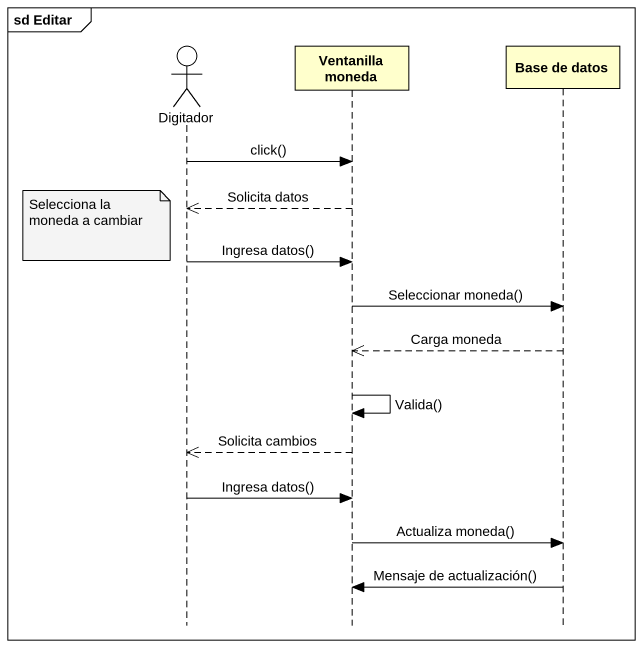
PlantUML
@startuml
mainframe sd Editar
hide footbox
actor Digitador
participant "Ventanilla moneda" as Ventanilla_moneda
participant "Base de datos" as Base_de_datos

Digitador -> Ventanilla_moneda : click()
Ventanilla_moneda -->> Digitador : Solicita datos
note left of Digitador : Selecciona la moneda a cambiar
Digitador -> Ventanilla_moneda : Ingresa datos()
Ventanilla_moneda -> Base_de_datos : Seleccionar moneda()
Base_de_datos -->> Ventanilla_moneda : Carga moneda
Ventanilla_moneda -> Ventanilla_moneda : Valida()
Ventanilla_moneda -->> Digitador : Solicita cambios
Digitador -> Ventanilla_moneda : Ingresa datos()
Ventanilla_moneda -> Base_de_datos : Actualiza moneda()
Base_de_datos -> Ventanilla_moneda : Mensaje de actualización()
@enduml
